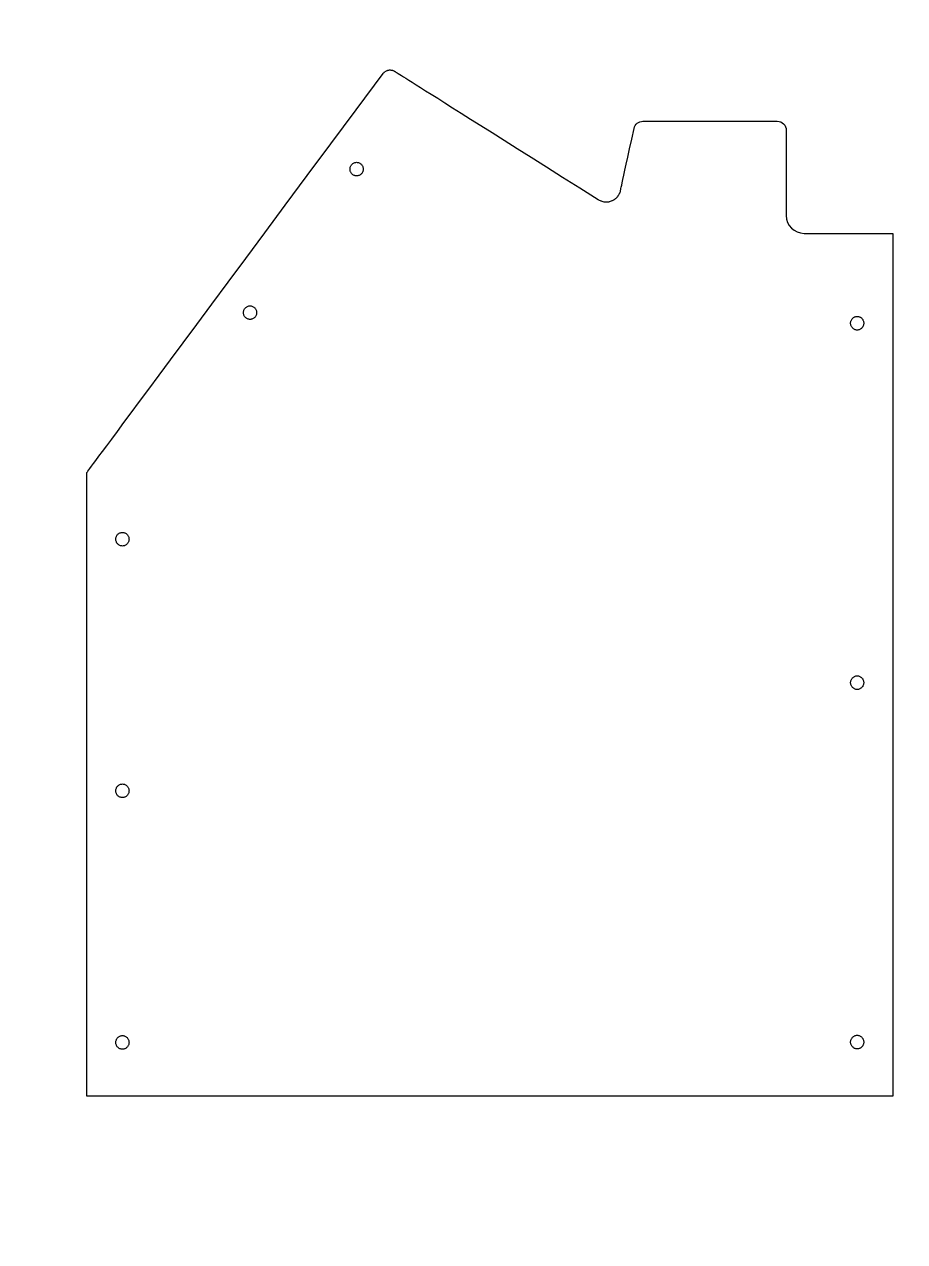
# Model space of a CAD drawing. Header units: millimetres. Extents: x -14 to 297, y -133 to 297.
import ezdxf

# ---------------------------------------------------------------- set-up
doc = ezdxf.new("R2010")
doc.units = ezdxf.units.MM
doc.layers.add('Layer_0', color=7, linetype='CONTINUOUS')

msp = doc.modelspace()

# ---------------------------------------------------------------- linework, layer by layer
at = {"layer": '', "color": 7, "linetype": 'Continuous'}
for points in [[(102.93781, 248.64685), (103.16718, 248.63037), (103.39392, 248.59149), (103.61589, 248.53055), (103.83102, 248.44809), (104.03731, 248.34494), (104.2328, 248.22202), (104.41568, 248.08047), (104.58423, 247.92166), (104.73688, 247.74707), (104.87219, 247.55829), (104.98891, 247.35715), (105.08592, 247.14548), (105.16234, 246.92529), (105.21744, 246.69864), (105.2507, 246.46762), (105.26184, 246.23444), (105.2507, 246.00125), (105.21744, 245.77023), (105.16234, 245.54358), (105.08592, 245.32339), (104.98891, 245.11172), (104.87219, 244.91055), (104.73688, 244.7218), (104.58423, 244.54721), (104.41568, 244.3884), (104.2328, 244.24686), (104.03731, 244.12393), (103.83102, 244.02078), (103.61589, 243.93832), (103.39392, 243.87738), (103.16718, 243.83847), (102.93781, 243.82202), (102.70842, 243.83847), (102.48169, 243.87738), (102.2597, 243.93832), (102.04459, 244.02078), (101.8383, 244.12393), (101.64279, 244.24686), (101.45992, 244.3884), (101.29137, 244.54721), (101.13872, 244.7218), (101.0034, 244.91055), (100.88669, 245.11172), (100.78967, 245.32339), (100.71326, 245.54358), (100.65817, 245.77023), (100.62489, 246.00125), (100.61377, 246.23444), (100.62489, 246.46762), (100.65817, 246.69864), (100.71326, 246.92529), (100.78967, 247.14548), (100.88669, 247.35715), (101.0034, 247.55829), (101.13872, 247.74707), (101.29137, 247.92166), (101.45992, 248.08047), (101.64279, 248.22202), (101.8383, 248.34494), (102.04459, 248.44809), (102.2597, 248.53055), (102.48169, 248.59149), (102.70842, 248.63037), (102.93781, 248.64685)], [(65.297424, 197.93349), (65.526794, 197.91702), (65.75354, 197.87814), (65.97551, 197.81718), (66.190643, 197.73474), (66.396927, 197.63159), (66.592422, 197.50865), (66.775299, 197.36713), (66.943848, 197.20831), (67.096497, 197.03372), (67.231812, 196.84494), (67.348526, 196.6438), (67.445541, 196.43213), (67.521957, 196.21193), (67.577057, 195.98526), (67.610321, 195.75427), (67.621445, 195.52109), (67.610321, 195.28789), (67.577057, 195.05688), (67.521957, 194.83023), (67.445541, 194.61002), (67.348526, 194.39838), (67.231812, 194.1972), (67.096497, 194.00845), (66.943848, 193.83383), (66.775299, 193.67503), (66.592422, 193.53351), (66.396927, 193.41058), (66.190643, 193.3074), (65.97551, 193.22498), (65.75354, 193.16402), (65.526794, 193.12512), (65.297424, 193.10867), (65.068039, 193.12512), (64.841309, 193.16402), (64.619324, 193.22498), (64.40419, 193.3074), (64.197906, 193.41058), (64.002411, 193.53351), (63.819534, 193.67503), (63.650986, 193.83383), (63.498337, 194.00845), (63.363022, 194.1972), (63.246307, 194.39838), (63.149292, 194.61002), (63.072876, 194.83023), (63.017776, 195.05688), (62.984512, 195.28789), (62.973389, 195.52109), (62.984512, 195.75427), (63.017776, 195.98526), (63.072876, 196.21193), (63.149292, 196.43213), (63.246307, 196.6438), (63.363022, 196.84494), (63.498337, 197.03372), (63.650986, 197.20831), (63.819534, 197.36713), (64.002411, 197.50865), (64.197906, 197.63159), (64.40419, 197.73474), (64.619324, 197.81718), (64.841309, 197.87814), (65.068039, 197.91702), (65.297424, 197.93349)], [(279.78592, 189.37369), (279.55652, 189.39017), (279.32977, 189.42905), (279.10782, 189.48999), (278.89267, 189.57245), (278.6864, 189.67561), (278.49091, 189.79852), (278.30804, 189.94006), (278.13947, 190.09888), (277.98685, 190.27347), (277.8515, 190.46225), (277.7348, 190.66339), (277.63779, 190.87506), (277.56137, 191.09525), (277.50626, 191.32191), (277.47299, 191.55292), (277.46188, 191.7861), (277.47299, 192.01929), (277.50626, 192.25031), (277.56137, 192.47696), (277.63779, 192.69716), (277.7348, 192.90883), (277.8515, 193.10997), (277.98685, 193.29874), (278.13947, 193.47334), (278.30804, 193.63216), (278.49091, 193.77368), (278.6864, 193.89661), (278.89267, 193.99977), (279.10782, 194.08221), (279.32977, 194.14316), (279.55652, 194.18205), (279.78592, 194.19852), (280.01529, 194.18205), (280.24203, 194.14316), (280.46399, 194.08221), (280.67914, 193.99977), (280.88541, 193.89661), (281.0809, 193.77368), (281.26379, 193.63216), (281.43234, 193.47334), (281.58499, 193.29874), (281.72031, 193.10997), (281.83701, 192.90883), (281.93402, 192.69716), (282.01044, 192.47696), (282.06555, 192.25031), (282.09882, 192.01929), (282.10992, 191.7861), (282.09882, 191.55292), (282.06555, 191.32191), (282.01044, 191.09525), (281.93402, 190.87506), (281.83701, 190.66339), (281.72031, 190.46225), (281.58499, 190.27347), (281.43234, 190.09888), (281.26379, 189.94006), (281.0809, 189.79852), (280.88541, 189.67561), (280.67914, 189.57245), (280.46399, 189.48999), (280.24203, 189.42905), (280.01529, 189.39017), (279.78592, 189.37369)], [(20.214142, 117.88461), (20.443512, 117.86815), (20.670258, 117.82927), (20.892242, 117.76831), (21.107361, 117.68587), (21.31366, 117.5827), (21.509155, 117.45978), (21.692017, 117.31825), (21.860596, 117.15944), (22.013214, 116.98483), (22.148529, 116.79607), (22.265259, 116.59491), (22.362274, 116.38326), (22.43866, 116.16306), (22.493774, 115.9364), (22.527039, 115.70538), (22.538147, 115.4722), (22.527039, 115.23901), (22.493774, 115.00801), (22.43866, 114.78134), (22.362274, 114.56116), (22.265259, 114.34949), (22.148529, 114.14833), (22.013214, 113.95956), (21.860596, 113.78496), (21.692017, 113.62614), (21.509155, 113.48462), (21.31366, 113.36171), (21.107361, 113.25853), (20.892242, 113.17609), (20.670258, 113.11514), (20.443512, 113.07625), (20.214142, 113.0598), (19.984741, 113.07625), (19.758026, 113.11514), (19.536072, 113.17609), (19.320923, 113.25853), (19.114624, 113.36171), (18.919128, 113.48462), (18.736267, 113.62614), (18.567719, 113.78496), (18.41507, 113.95956), (18.279724, 114.14833), (18.163025, 114.34949), (18.06604, 114.56116), (17.989594, 114.78134), (17.934509, 115.00801), (17.901245, 115.23901), (17.890106, 115.4722), (17.901245, 115.70538), (17.934509, 115.9364), (17.989594, 116.16306), (18.06604, 116.38326), (18.163025, 116.59491), (18.279724, 116.79607), (18.41507, 116.98483), (18.567719, 117.15944), (18.736267, 117.31825), (18.919128, 117.45978), (19.114624, 117.5827), (19.320923, 117.68587), (19.536072, 117.76831), (19.758026, 117.82927), (19.984741, 117.86815), (20.214142, 117.88461)], [(279.78592, 62.373703), (279.55652, 62.390167), (279.32977, 62.429047), (279.10782, 62.48999), (278.89267, 62.572449), (278.6864, 62.675613), (278.49091, 62.798523), (278.30801, 62.940063), (278.13947, 63.098877), (277.98682, 63.273468), (277.8515, 63.462234), (277.7348, 63.663391), (277.63779, 63.875061), (277.56137, 64.095245), (277.50626, 64.321915), (277.47299, 64.552917), (277.46185, 64.786102), (277.47299, 65.019287), (277.50626, 65.250305), (277.56137, 65.476959), (277.63779, 65.697159), (277.7348, 65.908813), (277.8515, 66.109985), (277.98682, 66.298737), (278.13947, 66.473343), (278.30801, 66.632156), (278.49091, 66.773682), (278.6864, 66.896606), (278.89267, 66.999771), (279.10782, 67.082214), (279.32977, 67.143173), (279.55652, 67.182068), (279.78592, 67.198517), (280.01529, 67.182068), (280.242, 67.143173), (280.46399, 67.082214), (280.67914, 66.999771), (280.88541, 66.896606), (281.0809, 66.773682), (281.26379, 66.632156), (281.43234, 66.473343), (281.58499, 66.298737), (281.72028, 66.109985), (281.83701, 65.908813), (281.93402, 65.697159), (282.01044, 65.476959), (282.06555, 65.250305), (282.09882, 65.019287), (282.10992, 64.786102), (282.09882, 64.552917), (282.06555, 64.321915), (282.01044, 64.095245), (281.93402, 63.875061), (281.83701, 63.663391), (281.72028, 63.462234), (281.58499, 63.273468), (281.43234, 63.098877), (281.26379, 62.940063), (281.0809, 62.798523), (280.88541, 62.675613), (280.67914, 62.572449), (280.46399, 62.48999), (280.242, 62.429047), (280.01529, 62.390167), (279.78592, 62.373703)], [(20.214142, 28.984604), (20.443512, 28.968155), (20.670258, 28.92926), (20.892242, 28.868301), (21.107361, 28.785873), (21.31366, 28.682693), (21.509155, 28.559769), (21.692017, 28.418243), (21.860596, 28.259445), (22.013214, 28.084824), (22.148529, 27.896072), (22.265259, 27.694916), (22.362274, 27.483246), (22.43866, 27.263046), (22.493774, 27.036392), (22.527039, 26.805389), (22.538147, 26.572189), (22.527039, 26.339005), (22.493774, 26.108002), (22.43866, 25.881332), (22.362274, 25.661148), (22.265259, 25.449478), (22.148529, 25.248322), (22.013214, 25.05954), (21.860596, 24.884949), (21.692017, 24.726135), (21.509155, 24.584625), (21.31366, 24.4617), (21.107361, 24.358521), (20.892242, 24.276093), (20.670258, 24.215118), (20.443512, 24.176239), (20.214142, 24.15976), (19.984741, 24.176239), (19.758026, 24.215118), (19.536072, 24.276093), (19.320923, 24.358521), (19.114624, 24.4617), (18.919128, 24.584625), (18.736267, 24.726135), (18.567719, 24.884949), (18.41507, 25.05954), (18.279724, 25.248322), (18.163025, 25.449478), (18.06604, 25.661148), (17.989594, 25.881332), (17.934509, 26.108002), (17.901245, 26.339005), (17.890106, 26.572189), (17.901245, 26.805389), (17.934509, 27.036392), (17.989594, 27.263046), (18.06604, 27.483246), (18.163025, 27.694916), (18.279724, 27.896072), (18.41507, 28.084824), (18.567719, 28.259445), (18.736267, 28.418243), (18.919128, 28.559769), (19.114624, 28.682693), (19.320923, 28.785873), (19.536072, 28.868301), (19.758026, 28.92926), (19.984741, 28.968155), (20.214142, 28.984604)], [(20.214142, -59.915405), (20.443512, -59.931854), (20.670258, -59.970734), (20.892242, -60.031708), (21.107361, -60.114166), (21.31366, -60.217316), (21.509155, -60.34024), (21.692017, -60.481781), (21.860596, -60.640594), (22.013214, -60.815155), (22.148529, -61.003937), (22.265259, -61.205109), (22.362274, -61.416779), (22.43866, -61.636963), (22.493774, -61.863617), (22.527039, -62.094635), (22.538147, -62.32782), (22.527039, -62.561005), (22.493774, -62.792023), (22.43866, -63.018677), (22.362274, -63.238861), (22.265259, -63.450531), (22.148529, -63.651703), (22.013214, -63.840424), (21.860596, -64.015045), (21.692017, -64.173859), (21.509155, -64.315399), (21.31366, -64.438324), (21.107361, -64.541473), (20.892242, -64.623932), (20.670258, -64.684906), (20.443512, -64.723755), (20.214142, -64.740204), (19.984741, -64.723755), (19.758026, -64.684906), (19.536072, -64.623932), (19.320923, -64.541473), (19.114624, -64.438324), (18.919128, -64.315399), (18.736267, -64.173859), (18.567719, -64.015045), (18.41507, -63.840424), (18.279724, -63.651703), (18.163025, -63.450531), (18.06604, -63.238861), (17.989594, -63.018677), (17.934509, -62.792023), (17.901245, -62.561005), (17.890106, -62.32782), (17.901245, -62.094635), (17.934509, -61.863617), (17.989594, -61.636963), (18.06604, -61.416779), (18.163025, -61.205109), (18.279724, -61.003937), (18.41507, -60.815155), (18.567719, -60.640594), (18.736267, -60.481781), (18.919128, -60.34024), (19.114624, -60.217316), (19.320923, -60.114166), (19.536072, -60.031708), (19.758026, -59.970734), (19.984741, -59.931854), (20.214142, -59.915405)], [(279.78589, -64.626312), (279.55652, -64.609833), (279.32977, -64.570953), (279.10782, -64.509979), (278.89267, -64.427582), (278.6864, -64.324371), (278.49091, -64.201447), (278.30801, -64.059937), (278.13947, -63.901154), (277.98682, -63.726532), (277.8515, -63.53775), (277.7348, -63.336578), (277.63779, -63.124939), (277.56134, -62.904755), (277.50626, -62.67807), (277.47299, -62.447083), (277.46185, -62.213898), (277.47299, -61.980682), (277.50626, -61.749725), (277.56134, -61.523041), (277.63779, -61.302826), (277.7348, -61.091156), (277.8515, -60.890045), (277.98682, -60.701263), (278.13947, -60.526642), (278.30801, -60.367828), (278.49091, -60.226318), (278.6864, -60.103394), (278.89267, -60.000214), (279.10782, -59.917786), (279.32977, -59.856842), (279.55652, -59.817963), (279.78589, -59.801483), (280.01526, -59.817963), (280.242, -59.856842), (280.46399, -59.917786), (280.67914, -60.000214), (280.88541, -60.103394), (281.0809, -60.226318), (281.26379, -60.367828), (281.43234, -60.526642), (281.58496, -60.701263), (281.72028, -60.890045), (281.83701, -61.091156), (281.93402, -61.302826), (282.01044, -61.523041), (282.06555, -61.749725), (282.09882, -61.980682), (282.10992, -62.213898), (282.09882, -62.447083), (282.06555, -62.67807), (282.01044, -62.904755), (281.93402, -63.124939), (281.83701, -63.336578), (281.72028, -63.53775), (281.58496, -63.726532), (281.43234, -63.901154), (281.26379, -64.059937), (281.0809, -64.201447), (280.88541, -64.324371), (280.67914, -64.427582), (280.46399, -64.509979), (280.242, -64.570953), (280.01526, -64.609833), (279.78589, -64.626312)]]:
    msp.add_lwpolyline(points, close=True, dxfattribs=at)
at = {"layer": 'Layer_0', "color": 7, "linetype": 'Continuous'}
msp.add_open_spline([(116.49097, 280.76568), (116.26874, 280.89382), (116.26874, 280.89382), (116.26874, 280.89382), (116.03708, 281.00393), (116.03708, 281.00393), (116.03708, 281.00393), (115.7975, 281.09533), (115.7975, 281.09533), (115.7975, 281.09533), (115.55151, 281.16743), (115.55151, 281.16743), (115.55151, 281.16743), (115.30069, 281.21975), (115.30069, 281.21975), (115.30069, 281.21975), (115.04666, 281.25198), (115.04666, 281.25198), (115.04666, 281.25198), (114.79103, 281.26389), (114.79103, 281.26389), (114.79103, 281.26389), (114.53543, 281.25542), (114.53543, 281.25542), (114.53543, 281.25542), (114.28151, 281.22663), (114.28151, 281.22663), (114.28151, 281.22663), (114.0309, 281.17768), (114.0309, 281.17768), (114.0309, 281.17768), (113.77512, 281.10055), (113.77512, 281.10055), (113.77512, 281.10055), (113.52664, 281.00161), (113.52664, 281.00161), (113.52664, 281.00161), (113.28723, 280.88161), (113.28723, 280.88161), (113.28723, 280.88161), (113.05865, 280.74139), (113.05865, 280.74139), (113.05865, 280.74139), (112.84254, 280.58196), (112.84254, 280.58196), (112.84254, 280.58196), (112.64047, 280.4045), (112.64047, 280.4045), (112.64047, 280.4045), (112.4539, 280.21029), (112.4539, 280.21029), (112.4539, 280.21029), (112.28418, 280.00074), (112.28418, 280.00074), (112.28418, 280.00074), (7.652527, 139.02919), (7.652527, 139.02919), (7.652527, 139.02919), (7.652496, -81.263885), (7.652496, -81.263885), (7.652496, -81.263885), (7.757812, -81.263885), (7.757812, -81.263885), (7.757812, -81.263885), (114.08394, -81.263885), (114.08394, -81.263885), (114.08394, -81.263885), (261.07513, -81.263885), (261.07513, -81.263885), (261.07513, -81.263885), (292.3475, -81.263885), (292.3475, -81.263885), (292.3475, -81.263885), (292.34753, 223.5361), (292.34753, 223.5361), (292.34753, 223.5361), (261.07513, 223.5361), (261.07513, 223.5361), (261.07513, 223.5361), (257.56815, 223.5361), (254.72514, 226.3791), (254.72514, 229.88611), (254.72516, 259.9662), (254.72516, 259.9662), (254.72516, 259.9662), (254.72516, 261.71971), (253.30365, 263.14119), (251.55014, 263.14119), (204.07927, 263.14119), (204.07927, 263.14119), (204.07927, 263.14119), (202.58617, 263.14119), (201.2948, 262.10085), (200.97702, 260.64196), (196.19429, 238.68567), (196.19429, 238.68567), (196.19429, 238.68567), (196.11084, 238.35633), (196.11084, 238.35633), (196.11084, 238.35633), (196.00533, 238.03319), (196.00533, 238.03319), (196.00533, 238.03319), (195.87827, 237.71766), (195.87827, 237.71766), (195.87827, 237.71766), (195.73016, 237.41115), (195.73016, 237.41115), (195.73016, 237.41115), (195.56174, 237.11501), (195.56174, 237.11501), (195.56174, 237.11501), (195.37367, 236.83055), (195.37367, 236.83055), (195.37367, 236.83055), (195.16684, 236.55904), (195.16684, 236.55904), (195.16684, 236.55904), (194.94214, 236.30167), (194.94214, 236.30167), (194.94214, 236.30167), (194.70058, 236.05957), (194.70058, 236.05957), (194.70058, 236.05957), (194.44321, 235.83382), (194.44321, 235.83382), (194.44321, 235.83382), (194.17117, 235.62543), (194.17117, 235.62543), (194.17117, 235.62543), (193.88567, 235.43531), (193.88567, 235.43531), (193.88567, 235.43531), (193.58797, 235.26429), (193.58797, 235.26429), (193.58797, 235.26429), (193.27939, 235.11315), (193.27939, 235.11315), (193.27939, 235.11315), (192.9613, 234.98253), (192.9613, 234.98253), (192.9613, 234.98253), (192.63509, 234.87304), (192.63509, 234.87304), (192.63509, 234.87304), (192.30222, 234.78513), (192.30222, 234.78513), (192.30222, 234.78513), (191.96414, 234.71923), (191.96414, 234.71923), (191.96414, 234.71923), (191.62238, 234.6756), (191.62238, 234.6756), (191.62238, 234.6756), (191.27841, 234.65444), (191.27841, 234.65444), (191.27841, 234.65444), (190.93378, 234.65584), (190.93378, 234.65584), (190.93378, 234.65584), (190.59003, 234.6798), (190.59003, 234.6798), (190.59003, 234.6798), (190.24863, 234.72622), (190.24863, 234.72622), (190.24863, 234.72622), (189.91112, 234.79488), (189.91112, 234.79488), (189.91112, 234.79488), (189.57899, 234.88547), (189.57899, 234.88547), (189.57899, 234.88547), (189.25372, 234.99762), (189.25372, 234.99762), (189.25372, 234.99762), (188.93672, 235.13082), (188.93672, 235.13082), (188.93672, 235.13082), (188.62943, 235.28447), (188.62943, 235.28447), (188.62943, 235.28447), (188.33318, 235.4579), (188.33318, 235.4579), (188.33318, 235.4579), (116.5631, 280.72019), (116.5631, 280.72019), (116.5631, 280.72019), (116.49097, 280.76568), (116.49097, 280.76568), (116.49097, 280.76568)], degree=3, knots=[0, 0, 0, 0, 1, 1, 1, 2, 2, 2, 3, 3, 3, 4, 4, 4, 5, 5, 5, 6, 6, 6, 7, 7, 7, 8, 8, 8, 9, 9, 9, 10, 10, 10, 11, 11, 11, 12, 12, 12, 13, 13, 13, 14, 14, 14, 15, 15, 15, 16, 16, 16, 17, 17, 17, 18, 18, 18, 19, 19, 19, 20, 20, 20, 21, 21, 21, 22, 22, 22, 23, 23, 23, 24, 24, 24, 25, 25, 25, 26, 26, 26, 27, 27, 27, 28, 28, 28, 29, 29, 29, 30, 30, 30, 31, 31, 31, 32, 32, 32, 33, 33, 33, 34, 34, 34, 35, 35, 35, 36, 36, 36, 37, 37, 37, 38, 38, 38, 39, 39, 39, 40, 40, 40, 41, 41, 41, 42, 42, 42, 43, 43, 43, 44, 44, 44, 45, 45, 45, 46, 46, 46, 47, 47, 47, 48, 48, 48, 49, 49, 49, 50, 50, 50, 51, 51, 51, 52, 52, 52, 53, 53, 53, 54, 54, 54, 55, 55, 55, 56, 56, 56, 57, 57, 57, 58, 58, 58, 59, 59, 59, 60, 60, 60, 61, 61, 61, 62, 62, 62, 63, 63, 63, 63], dxfattribs=at)

doc.saveas('drawing.dxf')
